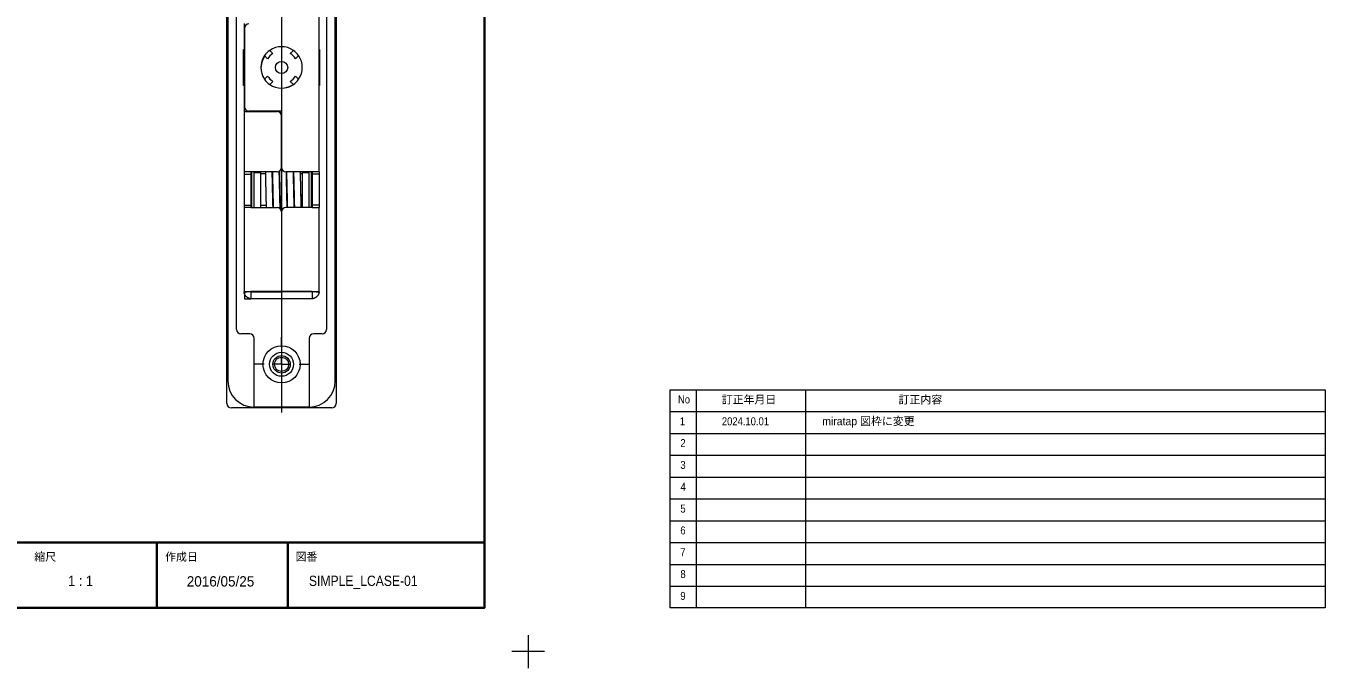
# Model space of a CAD drawing. Units: millimetres on the paper. Extents: x -303 to 303, y -152 to 152.
# Drawn here: x 5.6 to 303.1, y -152.2 to -5.2 of the extents above; entities that cross this region are included whole.
import ezdxf
from ezdxf.enums import TextEntityAlignment as Align

# ---------------------------------------------------------------- set-up
doc = ezdxf.new("R2010")
doc.units = ezdxf.units.MM
doc.layers.add('0-0_1図面枠', color=7, linetype='Continuous', lineweight=20)
doc.layers.add('0-1_3一般', color=7, linetype='Continuous', lineweight=15)
doc.styles.add('ＭＳ Ｐゴシック', font='')
doc.styles.get('ＭＳ Ｐゴシック').set_extended_font_data('MS PGothic')

# ---------------------------------------------------------------- blocks, each defined once
blk = doc.blocks.new('グループ')
at = {"layer": '0-0_1図面枠', "lineweight": 15}
for p, q in [((210, -144.75), (210, -152.25)), ((213.75, -148.5), (206.25, -148.5))]:
    blk.add_line(p, q, dxfattribs=at)
blk = doc.blocks.new('グループ-1')
at = {"layer": '0-0_1図面枠', "lineweight": 15}
for p, q in [((248.5, -88.5), (248.5, -138.5)), ((273.5, -88.5), (273.5, -138.5)), ((242.5, -93.5), (392.5, -93.5)), ((242.5, -98.5), (392.5, -98.5)), ((242.5, -103.5), (392.5, -103.5)), ((242.5, -108.5), (392.5, -108.5)), ((242.5, -113.5), (392.5, -113.5)), ((242.5, -118.5), (392.5, -118.5)), ((242.5, -123.5), (392.5, -123.5)), ((242.5, -128.5), (392.5, -128.5)), ((242.5, -133.5), (392.5, -133.5))]:
    blk.add_line(p, q, dxfattribs=at)
blk.add_lwpolyline([(242.5, -88.5), (392.5, -88.5), (392.5, -138.5), (242.5, -138.5)], close=True, dxfattribs=at)
blk = doc.blocks.new('グループ-2')
at = {"layer": '0-0_1図面枠', "lineweight": 35}
for p, q in [((-200, -123.5), (200, -123.5)), ((125, -123.5), (125, -138.5)), ((155, -123.5), (155, -138.5))]:
    blk.add_line(p, q, dxfattribs=at)
blk.add_lwpolyline([(-200, 138.5), (200, 138.5), (200, -138.5), (-200, -138.5)], close=True, dxfattribs=at)
blk = doc.blocks.new('図面枠')
at = {"layer": '0-0_1図面枠'}
for name in ['グループ', 'グループ-2', 'グループ-1']:
    blk.add_blockref(name, (0, 0), dxfattribs=at)
at = {"layer": '0-0_1図面枠', "style": 'ＭＳ Ｐゴシック'}
for s, height, width, p in [('No', 1.833, 0.9, (244.327, -92.198)), ('1', 1.833, 0.9, (244.741, -97.203)), ('2', 1.833, 0.9, (244.875, -102.198)), ('3', 1.833, 0.9, (244.875, -107.198)), ('4', 1.833, 0.9, (244.914, -112.198)), ('5', 1.833, 0.9, (244.875, -117.198)), ('6', 1.833, 0.9, (244.865, -122.198)), ('7', 1.833, 0.9, (244.836, -127.198)), ('8', 1.833, 0.9, (244.885, -132.198)), ('1 : 1', 2.361, 0.95, (104.667, -134.163)), ('9', 1.833, 0.9, (244.865, -137.198))]:
    blk.add_text(s, height=height, dxfattribs=dict(at, width=width)).set_placement(p, align=Align.BOTTOM_LEFT)
for s, p in [('訂正年月日', (254.336, -92.231)), ('訂正内容', (294.836, -92.236)), ('縮尺', (96.914, -128.268)), ('作成日', (126.875, -128.258)), ('図番', (156.75, -128.211))]:
    blk.add_text(s, height=1.833, dxfattribs=at).set_placement(p, align=Align.BOTTOM_LEFT)
blk = doc.blocks.new('グループ-14')
at = {"layer": '0-1_3一般', "lineweight": 5}
for p, q in [((153.544, -78.687), (153.544, -76.437)), ((149.544, -82.687), (147.294, -82.687)), ((153.544, -82.687), (151.544, -82.687)), ((153.544, -82.687), (153.544, -80.687)), ((153.544, -82.687), (153.544, -84.687)), ((153.544, -82.687), (155.544, -82.687)), ((157.544, -82.687), (159.794, -82.687)), ((153.544, -86.687), (153.544, -88.937))]:
    blk.add_line(p, q, dxfattribs=at)

msp = doc.modelspace()

# ---------------------------------------------------------------- linework, layer by layer
at = {"layer": '0-1_3一般'}
for p, q in [((51.669, -91.687), (51.669, 101.313)), ((76.669, 101.313), (76.669, -91.687)), ((51.869, 96.113), (51.869, -86.487)), ((76.469, -86.487), (76.469, 96.113)), ((53.869, -74.687), (53.869, 84.313)), ((74.469, 84.313), (74.469, -74.687)), ((72.769, -38.587), (72.769, 10.643)), ((55.569, -4.587), (55.569, -24.787)), ((55.669, -5.687), (55.669, -23.687)), ((55.469, -10.587), (55.569, -10.587)), ((55.469, -18.787), (55.469, -10.587)), ((62.187, -11.503), (61.465, -10.781)), ((66.872, -10.781), (66.15, -11.503)), ((72.769, -10.587), (72.869, -10.587)), ((72.869, -10.587), (72.869, -18.787)), ((55.569, -12.687), (55.519, -12.737)), ((55.519, -16.637), (55.519, -12.737)), ((60.263, -11.983), (60.985, -12.705)), ((60.33, -12.151), (60.37, -12.09)), ((67.352, -12.705), (68.074, -11.983)), ((55.519, -16.637), (55.569, -16.687)), ((60.985, -16.668), (60.263, -17.39)), ((68.074, -17.39), (67.352, -16.668)), ((55.569, -18.787), (55.469, -18.787)), ((61.465, -18.592), (62.187, -17.87)), ((65.182, -19.324), (65.136, -19.328)), ((66.15, -17.87), (66.872, -18.592)), ((72.869, -18.787), (72.769, -18.787)), ((55.569, -24.787), (55.569, -38.587)), ((55.569, -24.787), (57.169, -24.787)), ((64.169, -24.687), (56.669, -24.687)), ((57.169, -24.787), (57.169, -24.687)), ((57.169, -24.787), (63.169, -24.787)), ((57.769, -24.787), (57.769, -24.687)), ((57.869, -24.787), (57.869, -24.687)), ((59.469, -24.687), (59.369, -24.787)), ((59.369, -24.687), (59.369, -24.787)), ((59.469, -24.687), (59.469, -24.787)), ((64.169, -37.587), (64.169, -24.687)), ((64.169, -25.787), (64.169, -37.587)), ((57.169, -38.587), (55.569, -38.587)), ((55.569, -38.587), (55.569, -39.126)), ((63.169, -38.587), (57.169, -38.587)), ((57.169, -38.587), (57.169, -39.126)), ((57.369, -42.687), (57.369, -38.587)), ((57.869, -38.863), (57.869, -38.587)), ((59.369, -38.587), (59.369, -38.863)), ((71.169, -38.587), (65.169, -38.587)), ((68.969, -38.863), (68.969, -38.587)), ((70.469, -38.863), (70.469, -38.587)), ((70.969, -38.587), (70.969, -46.787)), ((72.769, -38.587), (71.169, -38.587)), ((71.169, -38.587), (71.169, -39.126)), ((72.769, -38.587), (72.769, -39.126)), ((55.569, -39.126), (57.169, -39.126)), ((55.569, -39.126), (55.569, -46.247)), ((57.169, -39.126), (57.169, -46.247)), ((57.869, -42.687), (57.869, -38.863)), ((59.369, -38.863), (57.869, -38.863)), ((59.369, -38.863), (59.369, -42.687)), ((60.438, -39.071), (59.369, -39.071)), ((68.969, -39.071), (68.429, -39.071)), ((70.469, -38.863), (68.969, -38.863)), ((68.969, -42.687), (68.969, -38.863)), ((70.469, -42.687), (70.469, -38.863)), ((72.769, -39.126), (71.169, -39.126)), ((71.169, -39.126), (71.169, -46.247)), ((72.769, -39.126), (72.769, -46.247)), ((57.369, -46.787), (57.369, -42.687)), ((57.869, -46.787), (57.869, -42.687)), ((59.369, -42.687), (59.369, -46.787)), ((60.545, -42.696), (60.545, -42.699)), ((68.969, -46.787), (68.969, -42.687)), ((70.469, -46.787), (70.469, -42.687)), ((55.569, -46.247), (55.569, -46.787)), ((55.569, -46.787), (55.569, -66.087)), ((57.169, -46.787), (55.569, -46.787)), ((57.169, -46.787), (63.169, -46.787)), ((60.631, -46.302), (59.369, -46.302)), ((60.638, -46.598), (60.643, -46.787)), ((62.138, -46.598), (62.143, -46.787)), ((62.248, -46.302), (62.155, -46.302)), ((62.255, -46.598), (62.26, -46.787)), ((63.76, -46.809), (63.765, -47.005)), ((63.865, -46.302), (63.772, -46.302)), ((63.879, -46.898), (63.884, -47.097)), ((71.169, -46.787), (65.169, -46.787)), ((65.372, -46.597), (65.377, -46.787)), ((65.482, -46.302), (65.389, -46.302)), ((65.489, -46.598), (65.494, -46.787)), ((66.989, -46.598), (66.994, -46.787)), ((67.099, -46.302), (67.006, -46.302)), ((67.019, -46.692), (67.021, -46.787)), ((67.106, -46.597), (67.111, -46.787)), ((68.606, -46.597), (68.611, -46.787)), ((68.969, -46.302), (68.623, -46.302)), ((68.636, -46.692), (68.638, -46.787)), ((71.169, -46.787), (72.769, -46.787)), ((72.769, -46.247), (72.769, -46.787)), ((72.769, -66.087), (72.769, -46.787)), ((64.169, -47.787), (64.169, -66.016)), ((64.169, -66.016), (57.169, -66.016)), ((71.169, -66.016), (64.169, -66.016)), ((71.169, -66.087), (64.169, -66.087)), ((71.169, -67.687), (64.169, -67.687)), ((69.169, -66.016), (69.169, -66.087)), ((71.169, -66.087), (71.169, -67.687)), ((71.231, -67.678), (71.169, -67.687)), ((56.869, -75.687), (54.869, -75.687)), ((57.869, -92.487), (57.869, -76.687)), ((70.469, -76.687), (70.469, -92.487)), ((73.469, -75.687), (71.469, -75.687)), ((75.669, -92.687), (52.669, -92.687)), ((70.469, -92.487), (57.869, -92.487))]:
    msp.add_line(p, q, dxfattribs=at)
at = {"layer": '0-1_3一般', "lineweight": 5}
msp.add_line((64.169, 103.313), (64.169, -93.687), dxfattribs=at)
at = {"layer": '0-1_3一般'}
for points in [[(59.513, -14.771), (59.517, -14.699), (59.521, -14.626), (59.526, -14.554), (59.532, -14.481), (59.539, -14.41), (59.547, -14.338), (59.556, -14.267), (59.566, -14.196), (59.577, -14.126), (59.588, -14.055), (59.601, -13.986), (59.614, -13.916), (59.629, -13.847), (59.644, -13.777), (59.66, -13.709), (59.677, -13.64), (59.695, -13.572), (59.714, -13.504), (59.734, -13.437), (59.755, -13.369), (59.776, -13.302), (59.799, -13.236), (59.822, -13.169), (59.847, -13.103), (59.872, -13.038), (59.899, -12.972), (59.926, -12.907), (59.955, -12.842), (59.984, -12.778), (60.014, -12.714), (60.046, -12.65), (60.078, -12.587), (60.111, -12.523), (60.145, -12.461), (60.18, -12.398), (60.216, -12.336), (60.253, -12.274), (60.291, -12.212), (60.33, -12.151)], [(66.828, -18.654), (66.789, -18.681), (66.749, -18.707), (66.71, -18.733), (66.67, -18.759), (66.63, -18.784), (66.591, -18.809), (66.551, -18.833), (66.51, -18.857), (66.47, -18.88), (66.43, -18.903), (66.389, -18.926), (66.349, -18.948), (66.308, -18.97), (66.267, -18.991), (66.226, -19.012), (66.185, -19.032), (66.143, -19.052), (66.102, -19.072), (66.06, -19.091), (66.018, -19.11), (65.977, -19.128), (65.934, -19.145), (65.892, -19.162), (65.849, -19.178), (65.807, -19.193), (65.764, -19.207), (65.72, -19.221), (65.677, -19.234), (65.633, -19.246), (65.589, -19.257), (65.545, -19.268), (65.5, -19.277), (65.455, -19.286), (65.41, -19.295), (65.365, -19.302), (65.32, -19.309), (65.274, -19.315), (65.228, -19.32), (65.182, -19.324)], [(60.45, -38.587), (60.455, -38.784), (60.459, -38.982), (60.464, -39.182), (60.468, -39.382), (60.473, -39.584), (60.478, -39.786), (60.482, -39.99), (60.487, -40.194), (60.492, -40.4), (60.497, -40.607), (60.501, -40.814), (60.506, -41.023), (60.511, -41.233), (60.516, -41.444), (60.521, -41.656), (60.526, -41.869), (60.531, -42.083), (60.536, -42.298), (60.541, -42.514), (60.546, -42.731), (60.551, -42.948), (60.556, -43.163), (60.561, -43.377), (60.566, -43.59), (60.571, -43.801), (60.576, -44.01), (60.581, -44.218), (60.586, -44.425), (60.591, -44.63), (60.596, -44.833), (60.601, -45.035), (60.605, -45.236), (60.61, -45.435), (60.615, -45.633), (60.62, -45.829), (60.624, -46.023), (60.629, -46.216), (60.634, -46.408), (60.638, -46.598)], [(61.95, -38.587), (61.955, -38.784), (61.959, -38.982), (61.964, -39.182), (61.968, -39.382), (61.973, -39.584), (61.978, -39.786), (61.982, -39.99), (61.987, -40.195), (61.992, -40.4), (61.997, -40.607), (62.001, -40.815), (62.006, -41.024), (62.011, -41.234), (62.016, -41.445), (62.021, -41.657), (62.026, -41.87), (62.031, -42.084), (62.036, -42.299), (62.041, -42.515), (62.046, -42.733), (62.051, -42.95), (62.056, -43.165), (62.061, -43.379), (62.066, -43.592), (62.071, -43.803), (62.076, -44.012), (62.081, -44.22), (62.086, -44.427), (62.091, -44.632), (62.096, -44.835), (62.101, -45.037), (62.105, -45.237), (62.11, -45.436), (62.115, -45.634), (62.12, -45.83), (62.124, -46.024), (62.129, -46.217), (62.134, -46.408), (62.138, -46.598)], [(62.067, -38.587), (62.072, -38.784), (62.076, -38.982), (62.081, -39.182), (62.085, -39.382), (62.09, -39.584), (62.095, -39.786), (62.099, -39.99), (62.104, -40.195), (62.109, -40.4), (62.114, -40.607), (62.119, -40.815), (62.123, -41.024), (62.128, -41.234), (62.133, -41.445), (62.138, -41.657), (62.143, -41.87), (62.148, -42.084), (62.153, -42.299), (62.158, -42.515), (62.163, -42.733), (62.168, -42.95), (62.173, -43.165), (62.178, -43.379), (62.183, -43.592), (62.188, -43.803), (62.193, -44.012), (62.198, -44.22), (62.203, -44.427), (62.208, -44.632), (62.213, -44.835), (62.218, -45.037), (62.222, -45.237), (62.227, -45.436), (62.232, -45.634), (62.237, -45.83), (62.241, -46.024), (62.246, -46.217), (62.251, -46.408), (62.255, -46.598)], [(63.565, -38.503), (63.57, -38.708), (63.575, -38.914), (63.579, -39.121), (63.584, -39.329), (63.589, -39.539), (63.594, -39.749), (63.599, -39.96), (63.604, -40.173), (63.609, -40.386), (63.614, -40.601), (63.619, -40.816), (63.624, -41.033), (63.629, -41.25), (63.634, -41.469), (63.639, -41.689), (63.644, -41.91), (63.649, -42.132), (63.654, -42.355), (63.66, -42.579), (63.665, -42.804), (63.67, -43.029), (63.675, -43.252), (63.681, -43.474), (63.686, -43.694), (63.691, -43.912), (63.696, -44.129), (63.701, -44.345), (63.706, -44.559), (63.711, -44.771), (63.716, -44.982), (63.721, -45.191), (63.726, -45.399), (63.731, -45.605), (63.736, -45.81), (63.741, -46.013), (63.746, -46.214), (63.751, -46.414), (63.755, -46.613), (63.76, -46.809)], [(63.68, -38.424), (63.685, -38.633), (63.69, -38.844), (63.695, -39.055), (63.7, -39.268), (63.705, -39.481), (63.71, -39.696), (63.715, -39.911), (63.72, -40.128), (63.725, -40.346), (63.73, -40.565), (63.735, -40.785), (63.74, -41.006), (63.745, -41.228), (63.75, -41.451), (63.756, -41.675), (63.761, -41.901), (63.766, -42.127), (63.771, -42.354), (63.777, -42.583), (63.782, -42.812), (63.788, -43.042), (63.793, -43.269), (63.798, -43.495), (63.804, -43.72), (63.809, -43.943), (63.814, -44.164), (63.819, -44.384), (63.824, -44.602), (63.83, -44.819), (63.835, -45.034), (63.84, -45.247), (63.845, -45.459), (63.85, -45.669), (63.855, -45.878), (63.86, -46.085), (63.865, -46.291), (63.87, -46.495), (63.875, -46.697), (63.879, -46.898)], [(65.182, -38.514), (65.187, -38.713), (65.192, -38.913), (65.196, -39.115), (65.201, -39.317), (65.206, -39.52), (65.21, -39.725), (65.215, -39.93), (65.22, -40.136), (65.225, -40.344), (65.229, -40.553), (65.234, -40.762), (65.239, -40.973), (65.244, -41.185), (65.249, -41.398), (65.254, -41.611), (65.259, -41.826), (65.264, -42.042), (65.269, -42.259), (65.274, -42.477), (65.279, -42.697), (65.285, -42.916), (65.29, -43.133), (65.295, -43.349), (65.3, -43.563), (65.305, -43.776), (65.31, -43.987), (65.315, -44.197), (65.32, -44.406), (65.325, -44.612), (65.329, -44.818), (65.334, -45.021), (65.339, -45.224), (65.344, -45.424), (65.349, -45.623), (65.353, -45.821), (65.358, -46.017), (65.363, -46.212), (65.367, -46.405), (65.372, -46.597)], [(65.301, -38.587), (65.306, -38.784), (65.31, -38.982), (65.315, -39.182), (65.319, -39.382), (65.324, -39.584), (65.329, -39.786), (65.333, -39.99), (65.338, -40.195), (65.343, -40.4), (65.348, -40.607), (65.353, -40.815), (65.357, -41.024), (65.362, -41.234), (65.367, -41.445), (65.372, -41.657), (65.377, -41.87), (65.382, -42.084), (65.387, -42.299), (65.392, -42.515), (65.397, -42.733), (65.402, -42.95), (65.407, -43.165), (65.412, -43.379), (65.417, -43.592), (65.422, -43.803), (65.427, -44.012), (65.432, -44.22), (65.437, -44.427), (65.442, -44.632), (65.447, -44.835), (65.452, -45.037), (65.456, -45.237), (65.461, -45.436), (65.466, -45.634), (65.471, -45.83), (65.475, -46.024), (65.48, -46.217), (65.485, -46.408), (65.489, -46.598)], [(66.801, -38.587), (66.806, -38.784), (66.81, -38.982), (66.815, -39.182), (66.819, -39.382), (66.824, -39.584), (66.829, -39.786), (66.833, -39.99), (66.838, -40.195), (66.843, -40.4), (66.848, -40.607), (66.853, -40.815), (66.857, -41.024), (66.862, -41.234), (66.867, -41.445), (66.872, -41.657), (66.877, -41.87), (66.882, -42.084), (66.887, -42.299), (66.892, -42.515), (66.897, -42.733), (66.902, -42.95), (66.907, -43.165), (66.912, -43.379), (66.917, -43.592), (66.922, -43.803), (66.927, -44.012), (66.932, -44.22), (66.937, -44.427), (66.942, -44.632), (66.947, -44.835), (66.952, -45.037), (66.956, -45.237), (66.961, -45.436), (66.966, -45.634), (66.971, -45.83), (66.975, -46.024), (66.98, -46.217), (66.985, -46.408), (66.989, -46.598)], [(66.918, -38.587), (66.923, -38.784), (66.927, -38.982), (66.932, -39.181), (66.936, -39.382), (66.941, -39.583), (66.946, -39.785), (66.95, -39.989), (66.955, -40.193), (66.96, -40.399), (66.965, -40.605), (66.97, -40.813), (66.974, -41.021), (66.979, -41.231), (66.984, -41.442), (66.989, -41.653), (66.994, -41.866), (66.999, -42.08), (67.004, -42.294), (67.009, -42.51), (67.014, -42.727), (67.019, -42.943), (67.024, -43.159), (67.029, -43.372), (67.034, -43.585), (67.039, -43.795), (67.044, -44.005), (67.049, -44.213), (67.054, -44.419), (67.059, -44.625), (67.064, -44.828), (67.069, -45.031), (67.073, -45.231), (67.078, -45.431), (67.083, -45.629), (67.088, -45.825), (67.092, -46.02), (67.097, -46.214), (67.102, -46.406), (67.106, -46.597)], [(68.418, -38.587), (68.423, -38.784), (68.427, -38.982), (68.432, -39.181), (68.436, -39.382), (68.441, -39.583), (68.446, -39.785), (68.45, -39.989), (68.455, -40.193), (68.46, -40.399), (68.465, -40.605), (68.47, -40.813), (68.474, -41.021), (68.479, -41.231), (68.484, -41.442), (68.489, -41.653), (68.494, -41.866), (68.499, -42.08), (68.504, -42.294), (68.509, -42.51), (68.514, -42.727), (68.519, -42.943), (68.524, -43.159), (68.529, -43.372), (68.534, -43.585), (68.539, -43.795), (68.544, -44.005), (68.549, -44.213), (68.554, -44.419), (68.559, -44.625), (68.564, -44.828), (68.569, -45.031), (68.573, -45.231), (68.578, -45.431), (68.583, -45.629), (68.588, -45.825), (68.592, -46.02), (68.597, -46.214), (68.602, -46.406), (68.606, -46.597)], [(66.897, -42.702), (66.9, -42.809), (66.903, -42.915), (66.906, -43.021), (66.91, -43.127), (66.913, -43.233), (66.916, -43.338), (66.919, -43.444), (66.922, -43.549), (66.925, -43.655), (66.929, -43.76), (66.932, -43.865), (66.935, -43.97), (66.938, -44.075), (66.941, -44.18), (66.945, -44.284), (66.948, -44.389), (66.951, -44.493), (66.954, -44.598), (66.957, -44.702), (66.96, -44.806), (66.964, -44.91), (66.967, -45.013), (66.97, -45.116), (66.973, -45.218), (66.976, -45.32), (66.979, -45.421), (66.982, -45.522), (66.985, -45.622), (66.989, -45.722), (66.992, -45.821), (66.995, -45.92), (66.998, -46.018), (67.001, -46.116), (67.004, -46.213), (67.007, -46.31), (67.01, -46.406), (67.013, -46.502), (67.016, -46.597), (67.019, -46.692)], [(68.514, -42.702), (68.517, -42.808), (68.52, -42.914), (68.523, -43.02), (68.527, -43.126), (68.53, -43.232), (68.533, -43.337), (68.536, -43.443), (68.539, -43.548), (68.542, -43.653), (68.546, -43.758), (68.549, -43.863), (68.552, -43.968), (68.555, -44.073), (68.558, -44.178), (68.561, -44.282), (68.565, -44.386), (68.568, -44.491), (68.571, -44.595), (68.574, -44.699), (68.577, -44.803), (68.581, -44.906), (68.584, -45.009), (68.587, -45.112), (68.59, -45.214), (68.593, -45.316), (68.596, -45.417), (68.599, -45.518), (68.602, -45.619), (68.605, -45.718), (68.609, -45.818), (68.612, -45.917), (68.615, -46.015), (68.618, -46.113), (68.621, -46.211), (68.624, -46.308), (68.627, -46.405), (68.63, -46.501), (68.633, -46.597), (68.636, -46.692)], [(55.569, -46.247), (57.169, -46.247), (57.169, -46.787)], [(72.769, -46.247), (71.169, -46.247), (71.169, -46.787)], [(57.169, -66.087), (55.569, -66.087), (55.577, -66.085), (55.587, -66.083), (55.599, -66.081), (55.613, -66.079), (55.628, -66.078), (55.646, -66.076), (55.665, -66.074), (55.687, -66.072), (55.71, -66.071), (55.735, -66.069), (55.762, -66.067), (55.791, -66.065), (55.822, -66.064), (55.855, -66.062), (55.889, -66.06), (55.926, -66.058), (55.964, -66.057), (56.004, -66.055), (56.046, -66.053), (56.09, -66.051), (56.136, -66.049), (56.182, -66.048), (56.229, -66.046), (56.277, -66.044), (56.326, -66.042), (56.376, -66.041), (56.427, -66.039), (56.479, -66.037), (56.531, -66.035), (56.585, -66.034), (56.639, -66.032), (56.694, -66.03), (56.75, -66.028), (56.808, -66.026), (56.865, -66.025), (56.924, -66.023), (56.984, -66.021), (57.045, -66.019)], [(55.587, -66.211), (55.577, -66.149), (55.569, -66.087)], [(57.169, -66.087), (57.169, -67.687), (57.106, -67.678), (57.045, -67.668), (56.984, -67.656), (56.924, -67.643), (56.865, -67.627), (56.808, -67.609), (56.75, -67.59), (56.694, -67.568), (56.639, -67.545), (56.585, -67.52), (56.531, -67.493), (56.479, -67.464), (56.427, -67.433), (56.376, -67.401), (56.326, -67.366), (56.277, -67.33), (56.229, -67.291), (56.182, -67.251), (56.136, -67.209), (56.09, -67.165), (56.046, -67.12), (56.004, -67.073), (55.964, -67.026), (55.926, -66.978), (55.889, -66.929), (55.855, -66.879), (55.822, -66.828), (55.791, -66.777), (55.762, -66.724), (55.735, -66.671), (55.71, -66.616), (55.687, -66.561), (55.665, -66.505), (55.646, -66.448), (55.628, -66.39), (55.613, -66.331), (55.599, -66.271), (55.587, -66.211)], [(55.669, -66.087), (55.669, -67.687), (57.169, -67.687)], [(57.045, -66.019), (57.106, -66.018), (57.169, -66.016)], [(57.169, -66.087), (64.169, -66.087), (64.169, -67.687), (57.169, -67.687)], [(71.169, -66.016), (71.231, -66.018), (71.293, -66.019), (71.353, -66.021), (71.413, -66.023), (71.472, -66.025), (71.53, -66.026), (71.587, -66.028), (71.643, -66.03), (71.698, -66.032), (71.753, -66.034), (71.806, -66.035), (71.859, -66.037), (71.911, -66.039), (71.961, -66.041), (72.011, -66.042), (72.06, -66.044), (72.108, -66.046), (72.155, -66.048), (72.202, -66.049), (72.247, -66.051), (72.291, -66.053), (72.333, -66.055), (72.374, -66.057), (72.412, -66.058), (72.448, -66.06), (72.483, -66.062), (72.516, -66.064), (72.546, -66.065), (72.575, -66.067), (72.602, -66.069), (72.627, -66.071), (72.651, -66.072), (72.672, -66.074), (72.692, -66.076), (72.709, -66.078), (72.725, -66.079), (72.739, -66.081), (72.751, -66.083), (72.761, -66.085)], [(72.761, -66.085), (72.769, -66.087), (71.169, -66.087)], [(72.769, -66.087), (72.761, -66.149), (72.751, -66.211), (72.739, -66.271), (72.725, -66.331), (72.709, -66.39), (72.692, -66.448), (72.672, -66.505), (72.651, -66.561), (72.627, -66.616), (72.602, -66.671), (72.575, -66.724), (72.546, -66.777), (72.516, -66.828), (72.483, -66.879), (72.448, -66.929), (72.412, -66.978), (72.374, -67.026), (72.333, -67.073), (72.291, -67.12), (72.247, -67.165), (72.202, -67.209), (72.155, -67.251), (72.108, -67.291), (72.06, -67.33), (72.011, -67.366), (71.961, -67.401), (71.911, -67.433), (71.859, -67.464), (71.806, -67.493), (71.753, -67.52), (71.698, -67.545), (71.643, -67.568), (71.587, -67.59), (71.53, -67.609), (71.472, -67.627), (71.413, -67.643), (71.353, -67.656), (71.293, -67.668), (71.231, -67.678)]]:
    msp.add_lwpolyline(points, dxfattribs=at)
for centre, radius in [((64.169, -14.687), 1.4), ((64.169, -82.687), 4.25), ((64.169, -82.687), 2.75), ((64.169, -82.687), 2), ((64.169, -82.687), 1.625)]:
    msp.add_circle(centre, radius, dxfattribs=at)
for centre, radius, start, end in [((56.669, -5.687), 1, 90, 180), ((64.169, -14.687), 4.75, 124.69155, 145.30845), ((64.169, -14.687), 3.75, 121.8991, 148.1009), ((64.169, -14.687), 4.75, 55.30845, 124.69155), ((64.169, -14.687), 3.75, 31.8991, 58.1009), ((64.169, -14.687), 4.75, 34.69155, 55.30845), ((64.169, -14.687), 4.75, 145.30845, 214.69155), ((64.169, -14.687), 4.75, 325.30845, 34.69155), ((64.169, -14.687), 4.75, 214.69155, 235.30845), ((64.169, -14.687), 3.75, 211.8991, 238.1009), ((64.169, -14.687), 3.75, 301.8991, 328.1009), ((64.169, -14.687), 4.75, 304.69155, 325.30845), ((64.169, -14.687), 4.75, 235.30845, 304.69155), ((56.669, -23.687), 1, 180, 270), ((63.169, -25.787), 1, 0, 90), ((63.169, -37.587), 1, 270, 0), ((65.169, -37.587), 1, 180, 270), ((63.169, -47.787), 1, 0, 90), ((65.169, -47.787), 1, 90, 180), ((54.869, -74.687), 1, 180, 270), ((56.869, -76.687), 1, 0, 90), ((71.469, -76.687), 1, 90, 180), ((73.469, -74.687), 1, 270, 0), ((57.869, -86.487), 6, 180, 270), ((70.469, -86.487), 6, 270, 0), ((52.669, -91.687), 1, 180, 270), ((75.669, -91.687), 1, 270, 0)]:
    msp.add_arc(centre, radius, start, end, dxfattribs=at)

# ---------------------------------------------------------------- block references
at = {"layer": '0-0_1図面枠'}
msp.add_blockref('図面枠', (-89.375, 0), dxfattribs=at)
at = {"layer": '0-1_3一般'}
msp.add_blockref('グループ-14', (-89.375, 0), dxfattribs=at)

# ---------------------------------------------------------------- texts
at = {"layer": '0-0_1図面枠', "style": 'ＭＳ Ｐゴシック', "width": 0.9}
for s, height, p in [('2024.10.01', 1.833, (165, -97.203)), ('SIMPLE_LCASE-01', 2.361, (70.44, -134.163))]:
    msp.add_text(s, height=height, dxfattribs=at).set_placement(p, align=Align.BOTTOM_LEFT)
at = {"layer": '0-0_1図面枠', "style": 'ＭＳ Ｐゴシック'}
for s, height, p in [('miratap 図枠に変更', 1.833, (187.981, -97.188)), ('2016/05/25', 2.361, (42.464, -134.287))]:
    msp.add_text(s, height=height, dxfattribs=at).set_placement(p, align=Align.BOTTOM_LEFT)

doc.saveas('drawing.dxf')
